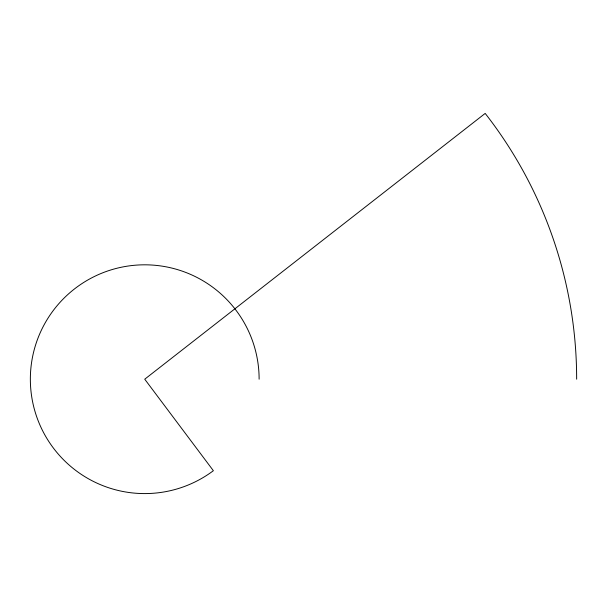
<?xml version="1.0" encoding="UTF-8"?>
<svg xmlns="http://www.w3.org/2000/svg" width="607" height="607" viewBox="0 0 607 607"><rect width="100%" height="100%" fill="white"/><g stroke="black" fill="none" stroke-linecap="round" stroke-linejoin="round"><path stroke-width="0.91" d="M576.65 379.2A431.911 431.911 0 0 0 485.183 113.41L144.739 379.2L213.368 470.713A114.389 114.389 0 0 1 40.715 426.782A114.389 114.389 0 0 1 120.391 267.437A114.389 114.389 0 0 1 259.121 379.2"/></g></svg>
